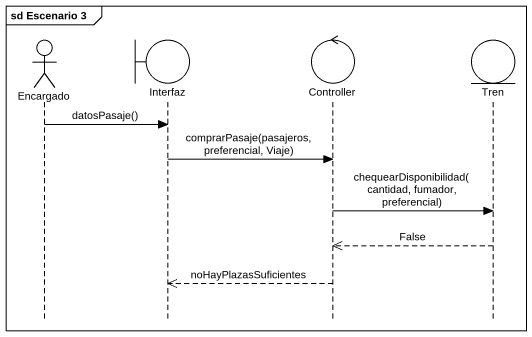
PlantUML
@startuml
mainframe sd Escenario 3
hide footbox
actor Encargado
boundary Interfaz
control Controller
entity Tren

Encargado -> Interfaz : datosPasaje()
Interfaz -> Controller : comprarPasaje(pasajeros, preferencial, Viaje)
Controller -> Tren : chequearDisponibilidad(cantidad, fumador, preferencial)
Tren -->> Controller : False
Controller -->> Interfaz : noHayPlazasSuficientes
@enduml
